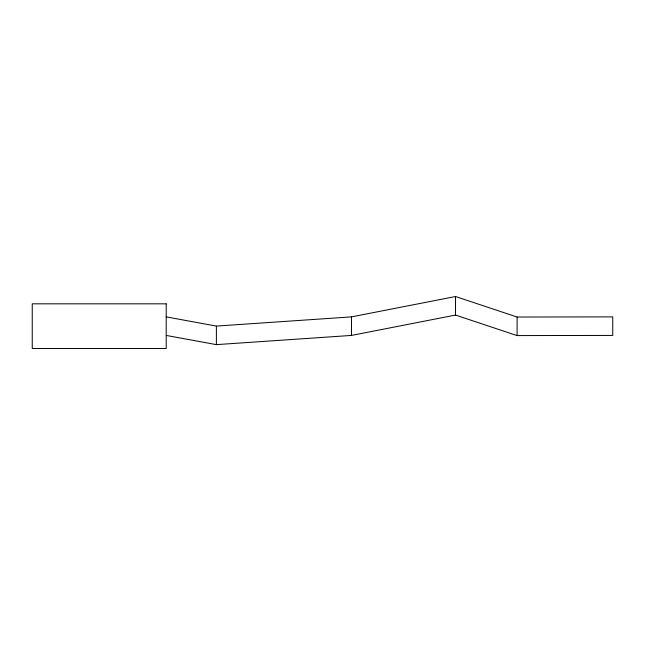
<?xml version="1.0" encoding="UTF-8"?>
<svg xmlns="http://www.w3.org/2000/svg" width="645" height="645" viewBox="0 0 645 645"><rect width="100%" height="100%" fill="white"/><g stroke="black" fill="none" stroke-linecap="round" stroke-linejoin="round"><path stroke-width="0.97" d="M166.208 316.88L216.381 326.08L351.477 316.88L455.523 296.523L517.105 317.034L612.75 316.88L612.75 335.424L517.105 335.585L455.523 315.066L351.477 335.424L216.381 344.632L166.208 335.424M517.105 317.034L517.105 335.585M455.523 296.523L455.523 315.066M351.477 316.88L351.477 335.424M216.381 326.08L216.381 344.632M166.208 303.827L32.25 303.827L32.25 348.477L166.208 348.477L166.208 303.827"/></g></svg>
